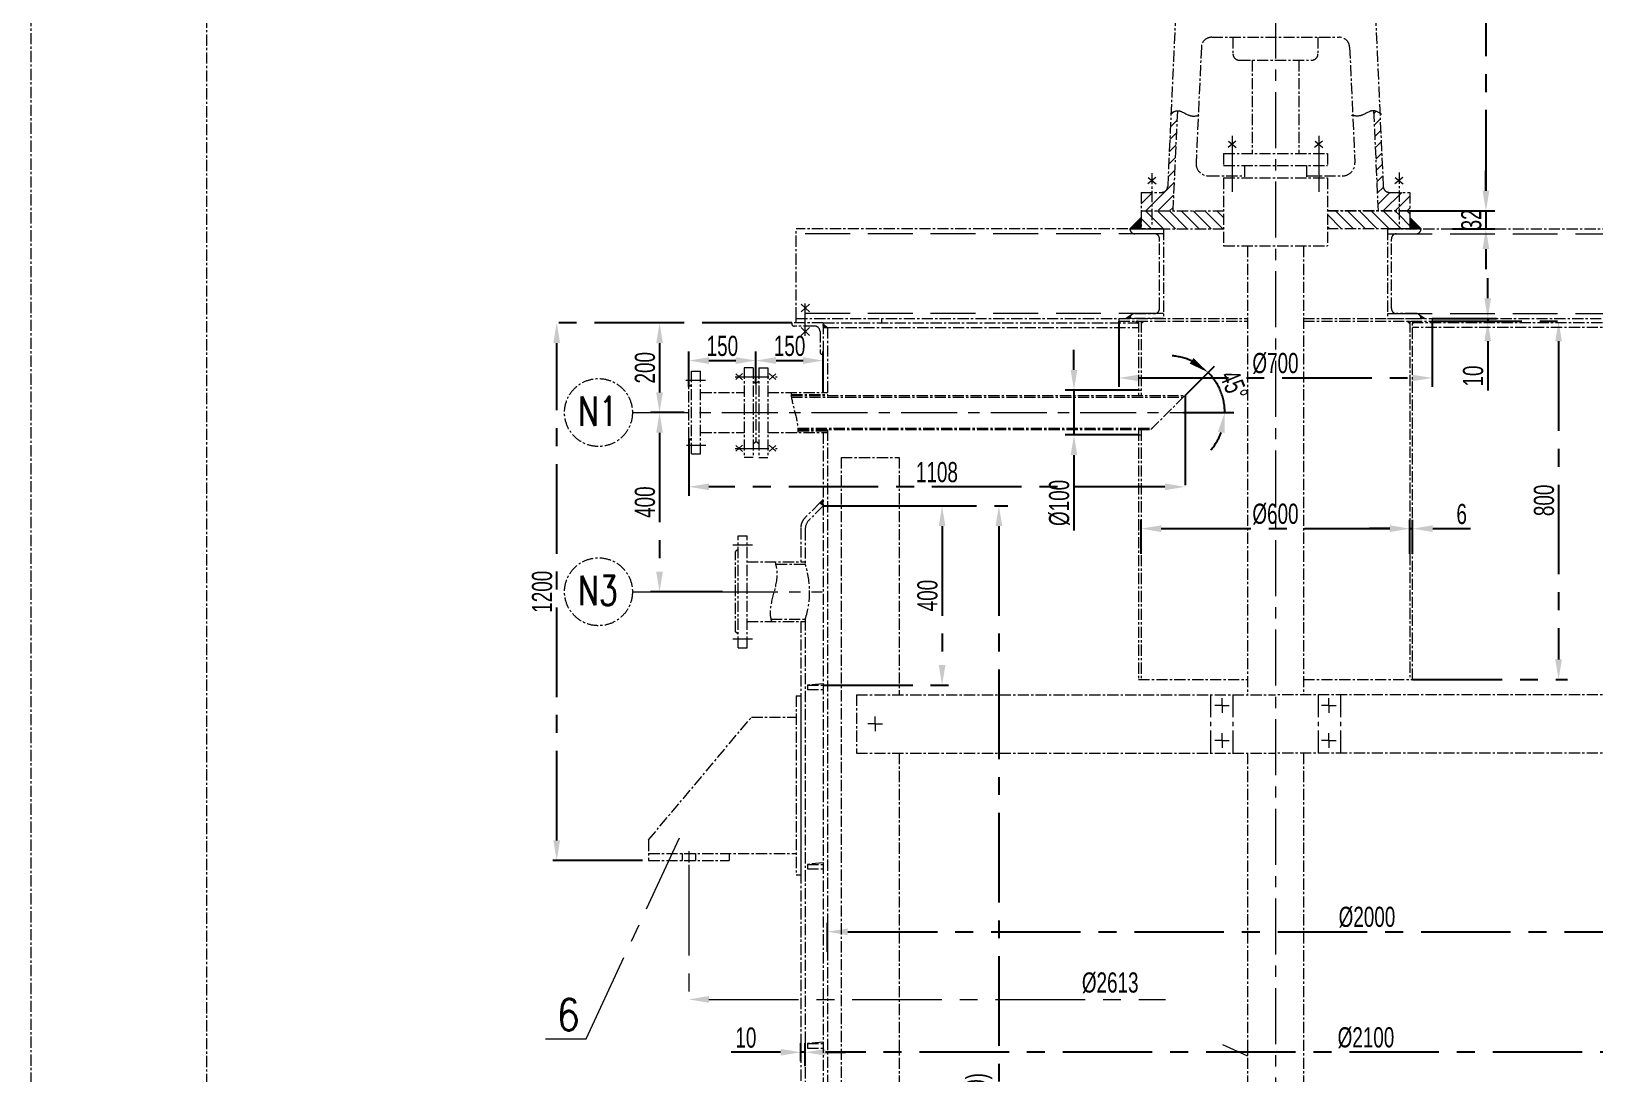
# Model space of a CAD drawing. Extents: x 73314 to 129931, y 5448 to 87872.
# Drawn here: x 93549 to 97040, y 14190 to 16517 of the extents above; entities that cross this region are included whole.
import ezdxf

# ---------------------------------------------------------------- set-up
doc = ezdxf.new("R2010")
doc.units = 0
doc.header["$LTSCALE"] = 20
doc.header["$MEASUREMENT"] = 0
doc.linetypes.add('CENTER', pattern=[2, 1.25, -0.25, 0.25, -0.25])
doc.linetypes.add('HIDDEN-M', pattern=[7, 5, -2])
doc.layers.get('DEFPOINTS').update_dxf_attribs({"linetype": 'CONTINUOUS', "lineweight": 15})
doc.layers.add('EbLayer2', color=7, linetype='CENTER', lineweight=15)
doc.styles.add('HZ', font='TXT', dxfattribs={"width": 0.7, "bigfont": 'HZTXT'})
doc.styles.add('SBHZ', font='txt', dxfattribs={"width": 0.85, "bigfont": 'sbtxt'})
doc.styles.get("Standard").update_dxf_attribs({"font": '@aabig-z.shx', "width": 0.7, "bigfont": '@aashx-z.shx'})
doc.dimstyles.get("Standard").update_dxf_attribs({"dimscale": 0, "dimtxt": 45, "dimasz": 45, "dimexe": 20, "dimexo": 0, "dimgap": 10, "dimtad": 1, "dimzin": 0, "dimdsep": 46, "dimtxsty": 'Standard', "dimcen": 0.09, "dimclrt": 256, "dimazin": 0, "dimtfac": 1, "dimtmove": 0, "dimatfit": 1, "dimfxl": 0, "dimtolj": 1, "dimtzin": 0, "dimarcsym": 0})
pattern_1 = [(45, (-27555.854, -553.143), (-0.08838834765, 0.08838834765), [])]
pattern_2 = [(45, (-27555.854, -563.143), (-13.2582521, 13.2582521), [])]
pattern_3 = [(135, (-27555.854, -563.143), (-13.2582521, -13.2582521), [])]

# ---------------------------------------------------------------- blocks, each defined once
blk = doc.blocks.new('*D32')
at = {"layer": 'DEFPOINTS', "color": 0, "ltscale": 8}
for p in [(95247.364, 15865.985), (94952.069, 15665.985), (95007.302, 15665.985)]:
    blk.add_point(p, dxfattribs=at)
at = {"layer": 'EbLayer2', "color": 0, "lineweight": -2, "ltscale": 8}
for p, q in [((95247.364, 15865.985), (94932.069, 15865.985)), ((94952.069, 15820.985), (94952.069, 15710.985)), ((95007.302, 15665.985), (94932.069, 15665.985))]:
    blk.add_line(p, q, dxfattribs=at)
at = {"layer": 'EbLayer2', "color": 0, "ltscale": 8}
for points in [[(94944.569, 15820.985), (94959.569, 15820.985), (94952.069, 15865.985)], [(94944.569, 15710.985), (94959.569, 15710.985), (94952.069, 15665.985)]]:
    blk.add_solid(points, dxfattribs=at)
at = {"layer": 'EbLayer2', "ltscale": 8, "insert": (94919.569, 15765.985), "char_height": 45, "attachment_point": 5, "rotation": 90}
blk.add_mtext('\\A1;200', dxfattribs=at)
blk = doc.blocks.new('*D33')
at = {"layer": 'DEFPOINTS', "color": 0, "ltscale": 8}
for p in [(95007.3, 15666), (94952.1, 15266), (95092.7, 15266)]:
    blk.add_point(p, dxfattribs=at)
at = {"layer": 'EbLayer2', "color": 0, "lineweight": -2, "ltscale": 8}
for p, q in [((95007.3, 15666), (94932.1, 15666)), ((94952.1, 15621), (94952.1, 15311)), ((95092.7, 15266), (94932.1, 15266))]:
    blk.add_line(p, q, dxfattribs=at)
at = {"layer": 'EbLayer2', "color": 0, "ltscale": 8}
for points in [[(94944.6, 15621), (94959.6, 15621), (94952.1, 15666)], [(94944.6, 15311), (94959.6, 15311), (94952.1, 15266)]]:
    blk.add_solid(points, dxfattribs=at)
at = {"layer": 'EbLayer2', "ltscale": 8, "insert": (94919.6, 15466), "char_height": 45, "attachment_point": 5, "rotation": 90}
blk.add_mtext('\\A1;400', dxfattribs=at)
blk = doc.blocks.new('*D34')
at = {"layer": 'DEFPOINTS', "color": 0, "ltscale": 8}
for p in [(94722.402, 15865.985), (95006.946, 15865.985), (94914.078, 14665.985)]:
    blk.add_point(p, dxfattribs=at)
at = {"layer": 'EbLayer2', "color": 0, "lineweight": -2, "ltscale": 8}
for p, q in [((95006.946, 15865.985), (94702.402, 15865.985)), ((94722.402, 14710.985), (94722.402, 15820.985)), ((94914.078, 14665.985), (94702.402, 14665.985))]:
    blk.add_line(p, q, dxfattribs=at)
at = {"layer": 'EbLayer2', "color": 0, "ltscale": 8}
for points in [[(94714.902, 15820.985), (94729.902, 15820.985), (94722.402, 15865.985)], [(94714.902, 14710.985), (94729.902, 14710.985), (94722.402, 14665.985)]]:
    blk.add_solid(points, dxfattribs=at)
at = {"layer": 'EbLayer2', "ltscale": 8, "insert": (94689.902, 15265.985), "char_height": 45, "attachment_point": 5, "rotation": 90}
blk.add_mtext('\\A1;1200', dxfattribs=at)
blk = doc.blocks.new('*D35')
at = {"layer": 'DEFPOINTS', "color": 0, "ltscale": 8}
for p in [(97327.364, 14507.105), (95327.364, 14462.105), (97327.364, 14462.105)]:
    blk.add_point(p, dxfattribs=at)
at = {"layer": 'EbLayer2', "color": 0, "lineweight": -2, "ltscale": 8}
for p, q in [((95327.364, 14462.105), (95327.364, 14527.105)), ((97327.364, 14462.105), (97327.364, 14527.105)), ((95372.364, 14507.105), (97282.364, 14507.105))]:
    blk.add_line(p, q, dxfattribs=at)
at = {"layer": 'EbLayer2', "color": 0, "ltscale": 8}
for points in [[(95372.364, 14514.605), (95372.364, 14499.605), (95327.364, 14507.105)], [(97282.364, 14514.605), (97282.364, 14499.605), (97327.364, 14507.105)]]:
    blk.add_solid(points, dxfattribs=at)
at = {"layer": 'EbLayer2', "ltscale": 8, "insert": (96531.623, 14539.605), "char_height": 45, "attachment_point": 5}
blk.add_mtext('\\A1;%%c2000', dxfattribs=at)
blk = doc.blocks.new('*D37')
at = {"layer": 'DEFPOINTS', "color": 0, "ltscale": 8}
for p in [(95277.364, 14238.083), (95277.364, 14207.031), (97377.364, 14207.031)]:
    blk.add_point(p, dxfattribs=at)
at = {"layer": 'EbLayer2', "color": 0, "lineweight": -2, "ltscale": 8}
for p, q in [((95277.364, 14207.031), (95277.364, 14258.083)), ((97377.364, 14207.031), (97377.364, 14258.083)), ((97332.364, 14238.083), (95322.364, 14238.083))]:
    blk.add_line(p, q, dxfattribs=at)
at = {"layer": 'EbLayer2', "color": 0, "ltscale": 8}
for points in [[(95322.364, 14245.583), (95322.364, 14230.583), (95277.364, 14238.083)], [(97332.364, 14245.583), (97332.364, 14230.583), (97377.364, 14238.083)]]:
    blk.add_solid(points, dxfattribs=at)
at = {"layer": 'EbLayer2', "ltscale": 8, "insert": (96529.377, 14270.583), "char_height": 45, "attachment_point": 5}
blk.add_mtext('\\A1;%%c2100', dxfattribs=at)
blk = doc.blocks.new('*D38')
at = {"layer": 'DEFPOINTS', "color": 0, "ltscale": 8}
for p in [(95267.364, 14238.083), (95267.364, 14218.083), (95277.364, 14218.083)]:
    blk.add_point(p, dxfattribs=at)
at = {"layer": 'EbLayer2', "color": 0, "lineweight": -2, "ltscale": 8}
for p, q in [((95267.364, 14218.083), (95267.364, 14258.083)), ((95277.364, 14218.083), (95277.364, 14258.083)), ((95222.364, 14238.083), (95112.364, 14238.083)), ((95277.364, 14238.083), (95267.364, 14238.083)), ((95322.364, 14238.083), (95367.364, 14238.083))]:
    blk.add_line(p, q, dxfattribs=at)
at = {"layer": 'EbLayer2', "color": 0, "ltscale": 8}
for points in [[(95222.364, 14245.583), (95222.364, 14230.583), (95267.364, 14238.083)], [(95322.364, 14245.583), (95322.364, 14230.583), (95277.364, 14238.083)]]:
    blk.add_solid(points, dxfattribs=at)
at = {"layer": 'EbLayer2', "ltscale": 8, "insert": (95144.864, 14270.583), "char_height": 45, "attachment_point": 5}
blk.add_mtext('\\A1;10', dxfattribs=at)
blk = doc.blocks.new('*D39')
at = {"layer": 'DEFPOINTS', "color": 0, "ltscale": 8}
for p in [(96627.364, 15406.796), (96027.364, 15350.735), (96627.364, 15350.735)]:
    blk.add_point(p, dxfattribs=at)
at = {"layer": 'EbLayer2', "color": 0, "lineweight": -2, "ltscale": 8}
for p, q in [((96027.364, 15350.735), (96027.364, 15426.796)), ((96072.364, 15406.796), (96582.364, 15406.796)), ((96627.364, 15350.735), (96627.364, 15426.796))]:
    blk.add_line(p, q, dxfattribs=at)
at = {"layer": 'EbLayer2', "color": 0, "ltscale": 8}
for points in [[(96072.364, 15414.296), (96072.364, 15399.296), (96027.364, 15406.796)], [(96582.364, 15414.296), (96582.364, 15399.296), (96627.364, 15406.796)]]:
    blk.add_solid(points, dxfattribs=at)
at = {"layer": 'EbLayer2', "ltscale": 8, "insert": (96327.364, 15439.296), "char_height": 45, "attachment_point": 5}
blk.add_mtext('\\A1;%%c600', dxfattribs=at)
blk = doc.blocks.new('*D40')
at = {"layer": 'DEFPOINTS', "color": 0, "ltscale": 8}
for p in [(96633.364, 15406.796), (96627.364, 15350.735), (96633.364, 15350.735)]:
    blk.add_point(p, dxfattribs=at)
at = {"layer": 'EbLayer2', "color": 0, "lineweight": -2, "ltscale": 8}
for p, q in [((96582.364, 15406.796), (96537.364, 15406.796)), ((96627.364, 15350.735), (96627.364, 15426.796)), ((96627.364, 15406.796), (96633.364, 15406.796)), ((96633.364, 15350.735), (96633.364, 15426.796)), ((96678.364, 15406.796), (96762.864, 15406.796))]:
    blk.add_line(p, q, dxfattribs=at)
at = {"layer": 'EbLayer2', "color": 0, "ltscale": 8}
for points in [[(96582.364, 15414.296), (96582.364, 15399.296), (96627.364, 15406.796)], [(96678.364, 15414.296), (96678.364, 15399.296), (96633.364, 15406.796)]]:
    blk.add_solid(points, dxfattribs=at)
at = {"layer": 'EbLayer2', "ltscale": 8, "insert": (96743.114, 15439.296), "char_height": 45, "attachment_point": 5}
blk.add_mtext('\\A1;6', dxfattribs=at)
blk = doc.blocks.new('*D41')
at = {"layer": 'DEFPOINTS', "color": 0, "ltscale": 8}
for p in [(96677.364, 15869.985), (96633.364, 15069.985), (96959.533, 15069.985)]:
    blk.add_point(p, dxfattribs=at)
at = {"layer": 'EbLayer2', "color": 0, "lineweight": -2, "ltscale": 8}
for p, q in [((96677.364, 15869.985), (96979.533, 15869.985)), ((96959.533, 15824.985), (96959.533, 15114.985)), ((96633.364, 15069.985), (96979.533, 15069.985))]:
    blk.add_line(p, q, dxfattribs=at)
at = {"layer": 'EbLayer2', "color": 0, "ltscale": 8}
for points in [[(96952.033, 15824.985), (96967.033, 15824.985), (96959.533, 15869.985)], [(96952.033, 15114.985), (96967.033, 15114.985), (96959.533, 15069.985)]]:
    blk.add_solid(points, dxfattribs=at)
at = {"layer": 'EbLayer2', "ltscale": 8, "insert": (96927.033, 15469.985), "char_height": 45, "attachment_point": 5, "rotation": 90}
blk.add_mtext('\\A1;800', dxfattribs=at)
blk = doc.blocks.new('*D42')
at = {"layer": 'DEFPOINTS', "color": 0, "ltscale": 8}
for p in [(95977.364, 15869.985), (96677.364, 15869.985), (96677.364, 15743.135)]:
    blk.add_point(p, dxfattribs=at)
at = {"layer": 'EbLayer2', "color": 0, "lineweight": -2, "ltscale": 8}
for p, q in [((95977.364, 15869.985), (95977.364, 15723.135)), ((96677.364, 15869.985), (96677.364, 15723.135)), ((96022.364, 15743.135), (96632.364, 15743.135))]:
    blk.add_line(p, q, dxfattribs=at)
at = {"layer": 'EbLayer2', "color": 0, "ltscale": 8}
for points in [[(96022.364, 15750.635), (96022.364, 15735.635), (95977.364, 15743.135)], [(96632.364, 15750.635), (96632.364, 15735.635), (96677.364, 15743.135)]]:
    blk.add_solid(points, dxfattribs=at)
at = {"layer": 'EbLayer2', "ltscale": 8, "insert": (96327.364, 15775.635), "char_height": 45, "attachment_point": 5}
blk.add_mtext('\\A1;%%C700', dxfattribs=at)
blk = doc.blocks.new('*D43')
at = {"layer": 'DEFPOINTS', "color": 0, "ltscale": 8}
for p in [(96677.364, 15875.985), (96677.364, 15869.985), (96801.2, 15869.985)]:
    blk.add_point(p, dxfattribs=at)
at = {"layer": 'EbLayer2', "color": 0, "lineweight": -2, "ltscale": 8}
for p, q in [((96801.2, 15920.985), (96801.2, 15965.985)), ((96677.364, 15875.985), (96821.2, 15875.985)), ((96677.364, 15869.985), (96821.2, 15869.985)), ((96801.2, 15875.985), (96801.2, 15869.985)), ((96801.2, 15824.985), (96801.2, 15714.985))]:
    blk.add_line(p, q, dxfattribs=at)
at = {"layer": 'EbLayer2', "color": 0, "ltscale": 8}
for points in [[(96793.7, 15920.985), (96808.7, 15920.985), (96801.2, 15875.985)], [(96793.7, 15824.985), (96808.7, 15824.985), (96801.2, 15869.985)]]:
    blk.add_solid(points, dxfattribs=at)
at = {"layer": 'EbLayer2', "ltscale": 8, "insert": (96768.7, 15747.485), "char_height": 45, "attachment_point": 5, "rotation": 90}
blk.add_mtext('\\A1;10', dxfattribs=at)
blk = doc.blocks.new('*D44')
at = {"layer": 'DEFPOINTS', "color": 0, "ltscale": 8}
for p in [(95317.4, 15457.5), (95317.4, 15057.5), (95582.9, 15057.5)]:
    blk.add_point(p, dxfattribs=at)
at = {"layer": 'EbLayer2', "color": 0, "lineweight": -2, "ltscale": 8}
for p, q in [((95317.4, 15457.5), (95602.9, 15457.5)), ((95582.9, 15412.5), (95582.9, 15102.5)), ((95317.4, 15057.5), (95602.9, 15057.5))]:
    blk.add_line(p, q, dxfattribs=at)
at = {"layer": 'EbLayer2', "color": 0, "ltscale": 8}
for points in [[(95575.4, 15412.5), (95590.4, 15412.5), (95582.9, 15457.5)], [(95575.4, 15102.5), (95590.4, 15102.5), (95582.9, 15057.5)]]:
    blk.add_solid(points, dxfattribs=at)
at = {"layer": 'EbLayer2', "ltscale": 8, "insert": (95550.4, 15257.5), "char_height": 45, "attachment_point": 5, "rotation": 90}
blk.add_mtext('\\A1;400', dxfattribs=at)
blk = doc.blocks.new('*D45')
at = {"layer": 'DEFPOINTS', "color": 0, "ltscale": 8}
for p in [(95460.1, 15457.5), (95317.4, 12657.5), (95709.8, 12657.5)]:
    blk.add_point(p, dxfattribs=at)
at = {"layer": 'EbLayer2', "color": 0, "lineweight": -2, "ltscale": 8}
for p, q in [((95460.1, 15457.5), (95729.8, 15457.5)), ((95709.8, 15412.5), (95709.8, 12702.5)), ((95317.4, 12657.5), (95729.8, 12657.5))]:
    blk.add_line(p, q, dxfattribs=at)
at = {"layer": 'EbLayer2', "color": 0, "ltscale": 8}
for points in [[(95702.3, 15412.5), (95717.3, 15412.5), (95709.8, 15457.5)], [(95702.3, 12702.5), (95717.3, 12702.5), (95709.8, 12657.5)]]:
    blk.add_solid(points, dxfattribs=at)
at = {"layer": 'EbLayer2', "ltscale": 8, "insert": (95665.5, 14057.5), "char_height": 45, "attachment_point": 5, "rotation": 90}
blk.add_mtext('\\A1;5X400(=2000)', dxfattribs=at)
blk = doc.blocks.new('*D56')
at = {"layer": 'DEFPOINTS', "color": 0, "ltscale": 8}
for p in [(96125.4, 15704), (95017.4, 15608.4), (95017.4, 15500.2)]:
    blk.add_point(p, dxfattribs=at)
at = {"layer": 'EbLayer2', "color": 0, "lineweight": -2, "ltscale": 8}
for p, q in [((96125.4, 15704), (96125.4, 15480.2)), ((95017.4, 15608.4), (95017.4, 15480.2)), ((96080.4, 15500.2), (95062.4, 15500.2))]:
    blk.add_line(p, q, dxfattribs=at)
at = {"layer": 'EbLayer2', "color": 0, "ltscale": 8}
for points in [[(95062.4, 15507.7), (95062.4, 15492.7), (95017.4, 15500.2)], [(96080.4, 15507.7), (96080.4, 15492.7), (96125.4, 15500.2)]]:
    blk.add_solid(points, dxfattribs=at)
at = {"layer": 'EbLayer2', "ltscale": 8, "insert": (95571.4, 15532.7), "char_height": 45, "attachment_point": 5}
blk.add_mtext('\\A1;1108', dxfattribs=at)
blk = doc.blocks.new('*D57')
at = {"layer": 'DEFPOINTS', "color": 0, "ltscale": 8}
for p in [(95167.4, 15782), (95017.4, 15723.6), (95167.4, 15730.9)]:
    blk.add_point(p, dxfattribs=at)
at = {"layer": 'EbLayer2', "color": 0, "lineweight": -2, "ltscale": 8}
for p, q in [((95017.4, 15723.6), (95017.4, 15802)), ((95062.4, 15782), (95122.4, 15782)), ((95167.4, 15730.9), (95167.4, 15802))]:
    blk.add_line(p, q, dxfattribs=at)
at = {"layer": 'EbLayer2', "color": 0, "ltscale": 8}
for points in [[(95062.4, 15789.5), (95062.4, 15774.5), (95017.4, 15782)], [(95122.4, 15789.5), (95122.4, 15774.5), (95167.4, 15782)]]:
    blk.add_solid(points, dxfattribs=at)
at = {"layer": 'EbLayer2', "ltscale": 8, "insert": (95092.4, 15814.5), "char_height": 45, "attachment_point": 5}
blk.add_mtext('\\A1;150', dxfattribs=at)
blk = doc.blocks.new('*D60')
at = {"layer": 'DEFPOINTS', "color": 0, "ltscale": 8}
for p in [(95317.4, 15782), (95167.4, 15730.9), (95317.4, 15710.5)]:
    blk.add_point(p, dxfattribs=at)
at = {"layer": 'EbLayer2', "color": 0, "lineweight": -2, "ltscale": 8}
for p, q in [((95167.4, 15730.9), (95167.4, 15802)), ((95212.4, 15782), (95272.4, 15782)), ((95317.4, 15710.5), (95317.4, 15802))]:
    blk.add_line(p, q, dxfattribs=at)
at = {"layer": 'EbLayer2', "color": 0, "ltscale": 8}
for points in [[(95212.4, 15789.5), (95212.4, 15774.5), (95167.4, 15782)], [(95272.4, 15789.5), (95272.4, 15774.5), (95317.4, 15782)]]:
    blk.add_solid(points, dxfattribs=at)
at = {"layer": 'EbLayer2', "ltscale": 8, "insert": (95242.4, 15814.5), "char_height": 45, "attachment_point": 5}
blk.add_mtext('\\A1;150', dxfattribs=at)
blk = doc.blocks.new('*D67')
at = {"layer": 'DEFPOINTS', "color": 0, "ltscale": 8}
for p in [(96591.1, 17026.3), (96627.4, 16116), (96797.3, 16116)]:
    blk.add_point(p, dxfattribs=at)
at = {"layer": 'EbLayer2', "color": 0, "lineweight": -2, "ltscale": 8}
for p, q in [((96591.1, 17026.3), (96817.3, 17026.3)), ((96797.3, 16981.3), (96797.3, 16161)), ((96627.4, 16116), (96817.3, 16116))]:
    blk.add_line(p, q, dxfattribs=at)
at = {"layer": 'EbLayer2', "color": 0, "ltscale": 8}
for points in [[(96789.8, 16981.3), (96804.8, 16981.3), (96797.3, 17026.3)], [(96789.8, 16161), (96804.8, 16161), (96797.3, 16116)]]:
    blk.add_solid(points, dxfattribs=at)
at = {"layer": 'EbLayer2', "ltscale": 8, "insert": (96764.8, 16571.2), "char_height": 45, "attachment_point": 5, "rotation": 90}
blk.add_mtext('\\A1;820', dxfattribs=at)
blk = doc.blocks.new('*D69')
at = {"layer": 'DEFPOINTS', "color": 0, "ltscale": 8}
for p in [(96722.3145, 16115.985), (96722.3145, 16075.985), (96797.265, 16075.985)]:
    blk.add_point(p, dxfattribs=at)
at = {"layer": 'EbLayer2', "color": 0, "lineweight": -2, "ltscale": 8}
for p, q in [((96797.265, 16160.985), (96797.265, 16205.985)), ((96722.3145, 16115.985), (96817.265, 16115.985)), ((96797.265, 16115.985), (96797.265, 16075.985)), ((96722.3145, 16075.985), (96817.265, 16075.985)), ((96797.265, 16030.985), (96797.265, 15985.985))]:
    blk.add_line(p, q, dxfattribs=at)
at = {"layer": 'EbLayer2', "color": 0, "ltscale": 8}
for points in [[(96789.765, 16160.985), (96804.765, 16160.985), (96797.265, 16115.985)], [(96789.765, 16030.985), (96804.765, 16030.985), (96797.265, 16075.985)]]:
    blk.add_solid(points, dxfattribs=at)
at = {"layer": 'EbLayer2', "ltscale": 8, "insert": (96764.765, 16095.985), "char_height": 45, "attachment_point": 5, "rotation": 90}
blk.add_mtext('\\A1;32', dxfattribs=at)
blk = doc.blocks.new('*D70')
at = {"layer": 'DEFPOINTS', "color": 0, "ltscale": 8}
for p in [(96125.4, 15704), (96209.9, 15698.8), (94891.5, 15666), (96122.3, 15666), (96049.4, 15628)]:
    blk.add_point(p, dxfattribs=at)
at = {"layer": 'EbLayer2', "color": 0, "lineweight": -2, "ltscale": 8}
for p, q in [((96125.4, 15704), (96191.2, 15769.8)), ((96122.3, 15666), (96234.2, 15666))]:
    blk.add_line(p, q, dxfattribs=at)
for start, end in [(65.4384, 85.8768), (360, 45), (319.1232, 339.5616)]:
    blk.add_arc((96087.4, 15666), 126.8, start, end, dxfattribs=at)
at = {"layer": 'EbLayer2', "color": 0, "ltscale": 8}
for points in [[(96144.4, 15787.5), (96135.8, 15775.2), (96177, 15755.7)], [(96198.8, 15623), (96213.6, 15620.4), (96214.2, 15666)]]:
    blk.add_solid(points, dxfattribs=at)
at = {"layer": 'EbLayer2', "ltscale": 8, "insert": (96234.6, 15727), "char_height": 45, "attachment_point": 5, "rotation": 292.5}
blk.add_mtext('\\A1;45°', dxfattribs=at)
blk = doc.blocks.new('*D71')
at = {"layer": 'DEFPOINTS', "color": 0, "ltscale": 8}
for p in [(96021.364, 15715.985), (95877.458, 15615.985), (96021.364, 15615.985)]:
    blk.add_point(p, dxfattribs=at)
at = {"layer": 'EbLayer2', "color": 0, "lineweight": -2, "ltscale": 8}
for p, q in [((95877.458, 15760.985), (95877.458, 15805.985)), ((96021.364, 15715.985), (95857.458, 15715.985)), ((95877.458, 15715.985), (95877.458, 15615.985)), ((96021.364, 15615.985), (95857.458, 15615.985)), ((95877.458, 15570.985), (95877.458, 15402.485))]:
    blk.add_line(p, q, dxfattribs=at)
at = {"layer": 'EbLayer2', "color": 0, "ltscale": 8}
for points in [[(95869.958, 15760.985), (95884.958, 15760.985), (95877.458, 15715.985)], [(95869.958, 15570.985), (95884.958, 15570.985), (95877.458, 15615.985)]]:
    blk.add_solid(points, dxfattribs=at)
at = {"layer": 'EbLayer2', "ltscale": 8, "insert": (95844.958, 15464.235), "char_height": 45, "attachment_point": 5, "rotation": 90}
blk.add_mtext('\\A1;%%C100', dxfattribs=at)
blk = doc.blocks.new('*D79')
at = {"layer": 'DEFPOINTS', "color": 0, "ltscale": 8}
for p in [(96618.1, 18071.7), (96392.3, 11104.1), (98225.3, 11104.1)]:
    blk.add_point(p, dxfattribs=at)
at = {"layer": 'EbLayer2', "color": 0, "lineweight": -2, "ltscale": 8}
for p, q in [((96618.1, 18071.7), (98245.3, 18071.7)), ((98225.3, 18026.7), (98225.3, 11149.1)), ((96392.3, 11104.1), (98245.3, 11104.1))]:
    blk.add_line(p, q, dxfattribs=at)
at = {"layer": 'EbLayer2', "color": 0, "ltscale": 8}
for points in [[(98217.8, 18026.7), (98232.8, 18026.7), (98225.3, 18071.7)], [(98217.8, 11149.1), (98232.8, 11149.1), (98225.3, 11104.1)]]:
    blk.add_solid(points, dxfattribs=at)
at = {"layer": 'EbLayer2', "ltscale": 8, "insert": (98192.8, 14587.9), "char_height": 45, "attachment_point": 5, "rotation": 90}
blk.add_mtext('\\A1;~6900', dxfattribs=at)

msp = doc.modelspace()

# ---------------------------------------------------------------- hatches: boundary and pattern name
at = {"layer": 'EbLayer2', "ltscale": 8}
h = msp.add_hatch(dxfattribs=at)
h.set_pattern_fill('ANSI31', color=256, scale=150, style=0)
h.set_pattern_definition(pattern_2)
edge = h.paths.add_edge_path()
edge.add_spline(control_points=[(96108.423, 16339.531), (96103.673, 16339.291), (96098.919, 16337.021), (96094.164, 16334.147)], knot_values=[6.57533299, 6.57533299, 6.57533299, 6.57533299, 22.10862052, 22.10862052, 22.10862052, 22.10862052], degree=3, periodic=0)
edge.add_line((96094.164, 16334.147), (96086.682, 16170.527))
edge.add_arc((96072.904, 16171.157), 13.793, 270, 357.381947, ccw=False)
edge.add_line((96072.904, 16157.364), (96051.502, 16157.364))
edge.add_line((96051.502, 16157.364), (96051.502, 16115.985))
edge.add_line((96051.502, 16115.985), (96098.201, 16115.985))
edge.add_line((96098.201, 16115.985), (96108.423, 16339.531))
h.paths.add_polyline_path([(96051.502, 16157.364), (96027.364, 16157.364), (96027.364, 16115.985), (96051.502, 16115.985)])
h = msp.add_hatch(dxfattribs=at)
h.set_pattern_fill('ANSI31', color=256, scale=150, style=0)
h.set_pattern_definition(pattern_2)
edge = h.paths.add_edge_path()
edge.add_line((96603.226, 16157.364), (96581.824, 16157.364))
edge.add_arc((96581.824, 16171.157), 13.793, 182.618053, 270, ccw=False)
edge.add_line((96568.046, 16170.527), (96560.564, 16334.147))
edge.add_spline(control_points=[(96560.564, 16334.147), (96555.809, 16337.021), (96551.055, 16339.291), (96546.305, 16339.531)], knot_values=[6.57533299, 6.57533299, 6.57533299, 6.57533299, 22.10862052, 22.10862052, 22.10862052, 22.10862052], degree=3, periodic=0)
edge.add_line((96546.305, 16339.531), (96556.527, 16115.985))
edge.add_line((96556.527, 16115.985), (96603.226, 16115.985))
edge.add_line((96603.226, 16115.985), (96603.226, 16157.364))
h.paths.add_polyline_path([(96627.364, 16157.364), (96603.226, 16157.364), (96603.226, 16115.985), (96627.364, 16115.985), (96627.364, 16115.985)])
h = msp.add_hatch(dxfattribs=at)
h.set_pattern_fill('ANSI31', color=256, style=0)
h.set_pattern_definition(pattern_1)
h.paths.add_polyline_path([(96027.364, 16100.985), (96002.364, 16075.985), (96027.364, 16075.985)])
h = msp.add_hatch(dxfattribs=at)
h.set_pattern_fill('ANSI31', color=256, scale=150, angle=90, style=0)
h.set_pattern_definition(pattern_3)
h.paths.add_polyline_path([(96211.456, 16115.985), (96027.364, 16115.985), (96027.364, 16075.985), (96077.364, 16075.985), (96211.456, 16075.985)])
h.paths.add_polyline_path([(96603.226, 16115.985), (96443.272, 16115.985), (96443.272, 16075.985), (96603.226, 16075.985)])
h = msp.add_hatch(dxfattribs=at)
h.set_pattern_fill('ANSI31', color=256, scale=150, angle=90, style=0)
h.set_pattern_definition(pattern_3)
h.paths.add_polyline_path([(96627.364, 16115.985), (96603.226, 16115.985), (96603.226, 16075.985), (96627.364, 16075.985)])
h = msp.add_hatch(dxfattribs=at)
h.set_pattern_fill('ANSI31', color=256, style=0)
h.set_pattern_definition(pattern_1)
h.paths.add_polyline_path([(96627.364, 16100.985), (96627.364, 16075.985), (96652.364, 16075.985)])
h = msp.add_hatch(dxfattribs=at)
h.set_pattern_fill('ANSI31', color=256, style=0)
h.set_pattern_definition([(45, (-27555.854, -563.143), (-0.08838834765, 0.08838834765), [])])
h.paths.add_polyline_path([(95317.364, 15862.985), (95317.364, 15855.985), (95327.364, 15855.985)])
h = msp.add_hatch(dxfattribs=at)
h.set_pattern_fill('ANSI31', color=256, style=0)
h.set_pattern_definition([(135, (220210.582, -553.143), (0.08838834765, 0.08838834765), [])])
h.paths.add_polyline_path([(96005.586, 15883.763, 0.19891237), (96002.364, 15875.985), (95993.945, 15875.985)])
h = msp.add_hatch(dxfattribs=at)
h.set_pattern_fill('ANSI31', color=256, style=0)
h.set_pattern_definition([(135, (220210.582, -553.143), (0.08838834765, 0.08838834765), [])])
h.paths.add_polyline_path([(96027.364, 15869.985), (96033.364, 15869.985), (96027.364, 15863.985)])
h.paths.add_polyline_path([(96015.364, 15869.985), (96021.364, 15869.985), (96021.364, 15863.985)])
h = msp.add_hatch(dxfattribs=at)
h.set_pattern_fill('ANSI31', color=256, style=0)
h.set_pattern_definition(pattern_1)
h.paths.add_polyline_path([(96627.364, 15869.985), (96621.364, 15869.985), (96627.364, 15863.985)])
h.paths.add_polyline_path([(96639.364, 15869.985), (96633.364, 15869.985), (96633.364, 15863.985)])
h = msp.add_hatch(dxfattribs=at)
h.set_pattern_fill('ANSI31', color=256, style=0)
h.set_pattern_definition(pattern_1)
h.paths.add_polyline_path([(96649.142, 15883.763, -0.19891237), (96652.364, 15875.985), (96660.783, 15875.985)])
h = msp.add_hatch(dxfattribs=at)
h.set_pattern_fill('ANSI31', color=256, style=0)
h.set_pattern_definition([(45, (333.161, -563.143), (-0.08838834765, 0.08838834765), [])])
h.paths.add_polyline_path([(95317.364, 15471.642), (95310.293, 15464.571), (95317.364, 15457.5)])

# ---------------------------------------------------------------- linework, layer by layer
at = {"layer": 'EbLayer2'}
for p, q in [((93549.219, 5448.056), (93549.219, 18630.07)), ((93941.075, 5604.798), (93941.075, 18473.328)), ((96122.483, 16953.481), (96086.682, 16170.527)), ((96532.245, 16953.481), (96568.046, 16170.527)), ((96161.812, 16481.5), (96150.003, 16223.231)), ((96184.97, 16503.623), (96469.758, 16503.623)), ((96232.481, 16503.623), (96232.481, 16466.376)), ((96422.247, 16503.623), (96422.247, 16466.376)), ((96492.916, 16481.5), (96504.725, 16223.231)), ((96246.275, 16452.583), (96408.453, 16452.583)), ((96275.205, 16452.583), (96275.205, 16244.454)), ((96379.523, 16452.583), (96379.523, 16244.454)), ((96108.423, 16339.531), (96098.201, 16115.985)), ((96546.305, 16339.531), (96556.527, 16115.985)), ((96239.099, 16271.577), (96221.43, 16257.6)), ((96222.22, 16271.577), (96239.888, 16257.6)), ((96432.508, 16271.577), (96414.84, 16257.6)), ((96415.629, 16271.577), (96433.298, 16257.6)), ((96211.456, 16244.454), (96443.272, 16244.454)), ((96211.456, 16244.454), (96211.456, 16217.414)), ((96443.272, 16244.454), (96443.272, 16217.414)), ((96211.456, 16217.414), (96443.272, 16217.414)), ((96258.16, 16217.414), (96258.16, 16189.609)), ((96396.568, 16217.414), (96396.568, 16189.609)), ((96059.941, 16190.776), (96042.273, 16176.798)), ((96043.062, 16190.776), (96060.731, 16176.798)), ((96177.56, 16194.385), (96258.16, 16194.385)), ((96211.456, 16189.609), (96443.272, 16189.609)), ((96211.456, 16189.609), (96211.456, 16037.919)), ((96396.568, 16194.385), (96477.168, 16194.385)), ((96443.272, 16189.609), (96443.272, 16037.919)), ((96611.666, 16190.776), (96593.997, 16176.798)), ((96594.787, 16190.776), (96612.455, 16176.798)), ((96027.364, 16157.364), (96027.364, 16115.985)), ((96027.364, 16157.364), (96072.904, 16157.364)), ((96581.824, 16157.364), (96627.364, 16157.364)), ((96627.364, 16157.364), (96627.364, 16115.985)), ((96027.364, 16115.985), (96027.364, 16075.985)), ((96027.364, 16115.985), (96211.456, 16115.985)), ((96027.364, 16115.985), (96211.456, 16115.985)), ((96027.364, 16115.985), (96211.456, 16115.985)), ((96627.364, 16115.985), (96443.272, 16115.985)), ((96443.272, 16115.985), (96627.364, 16115.985)), ((96443.272, 16115.985), (96627.364, 16115.985)), ((96627.364, 16115.985), (96627.364, 16075.985)), ((96077.364, 16075.985), (95257.364, 16075.985)), ((95257.364, 15875.985), (95257.364, 16075.985)), ((96027.364, 16075.985), (96211.456, 16075.985)), ((96627.364, 16075.985), (96443.272, 16075.985)), ((96577.364, 16075.985), (97397.364, 16075.985)), ((96211.456, 16037.919), (96443.272, 16037.919)), ((96264.864, 16037.919), (96264.864, 15035.985)), ((96389.864, 16037.919), (96389.864, 15035.985)), ((95317.364, 15865.985), (95247.364, 15865.985)), ((95247.364, 15865.985), (95247.364, 15863.985)), ((95298.364, 15858.985), (95252.364, 15858.985)), ((95257.364, 15875.985), (96264.864, 15875.985)), ((95257.364, 15865.985), (95257.364, 15875.985)), ((95317.364, 15865.985), (96021.364, 15865.985)), ((95317.364, 15865.985), (95317.364, 15710.485)), ((95317.364, 15855.985), (95327.364, 15855.985)), ((95327.364, 15855.985), (95327.364, 15703.985)), ((95327.364, 15855.985), (96021.364, 15855.985)), ((95447.364, 15875.985), (95447.364, 15865.985)), ((95977.364, 15875.985), (95977.364, 15869.985)), ((95977.364, 15869.985), (96264.864, 15869.985)), ((96021.364, 15869.985), (96021.364, 15703.985)), ((96027.364, 15869.985), (96027.364, 15703.985)), ((96389.864, 15875.985), (97397.364, 15875.985)), ((96389.864, 15869.985), (96677.364, 15869.985)), ((96627.364, 15869.985), (96627.364, 15069.985)), ((96633.364, 15069.985), (96633.364, 15869.985)), ((97337.364, 15865.985), (96633.364, 15865.985)), ((97327.364, 15855.985), (96633.364, 15855.985)), ((96677.364, 15875.985), (96677.364, 15869.985)), ((95310.364, 15846.985), (95310.364, 15800.985)), ((95315.364, 15795.985), (95317.364, 15795.985)), ((95023.498, 15758.485), (95043.498, 15758.485)), ((95023.498, 15573.485), (95023.498, 15758.485)), ((95043.498, 15573.485), (95043.498, 15758.485)), ((95141.23, 15765.985), (95141.23, 15565.985)), ((95161.23, 15765.985), (95141.23, 15765.985)), ((95161.23, 15765.985), (95161.23, 15565.985)), ((95173.498, 15765.985), (95173.498, 15565.985)), ((95173.498, 15765.985), (95193.498, 15765.985)), ((95193.498, 15765.985), (95193.498, 15565.985)), ((95023.498, 15728.189), (95017.364, 15723.556)), ((95017.364, 15608.414), (95017.364, 15723.556)), ((95043.498, 15710.485), (95141.23, 15710.485)), ((95161.23, 15735.537), (95167.364, 15730.905)), ((95173.498, 15735.537), (95167.364, 15730.905)), ((95167.364, 15730.905), (95167.364, 15601.065)), ((95167.364, 15730.905), (95167.364, 15601.065)), ((95193.498, 15710.485), (95327.364, 15710.485)), ((96021.364, 15715.985), (96027.364, 15715.985)), ((95246.122, 15706.485), (95327.364, 15706.485)), ((95246.171, 15703.985), (96125.364, 15703.985)), ((95246.58, 15700.485), (96121.864, 15700.485)), ((96049.364, 15627.985), (96125.364, 15703.985)), ((95023.498, 15603.781), (95017.364, 15608.414)), ((95043.498, 15621.485), (95141.23, 15621.485)), ((95193.498, 15621.485), (95327.364, 15621.485)), ((95260.808, 15631.485), (96052.864, 15631.485)), ((95260.921, 15627.985), (96049.364, 15627.985)), ((95260.925, 15625.485), (95327.364, 15625.485)), ((95317.364, 15621.485), (95317.364, 12340.985)), ((95327.364, 15627.985), (95327.364, 12340.985)), ((96021.364, 15627.985), (96021.364, 15069.985)), ((96021.364, 15615.985), (96027.364, 15615.985)), ((96027.364, 15627.985), (96027.364, 15069.985)), ((95023.498, 15573.485), (95043.498, 15573.485)), ((95161.23, 15596.433), (95167.364, 15601.065)), ((95173.498, 15596.433), (95167.364, 15601.065)), ((95161.23, 15565.985), (95141.23, 15565.985)), ((95173.498, 15565.985), (95193.498, 15565.985)), ((95357.364, 15565.985), (95357.364, 12465.985)), ((95357.364, 15565.985), (95487.364, 15565.985)), ((95487.364, 15565.985), (95487.364, 15035.985)), ((95310.293, 15464.571), (95277.322, 15431.6)), ((95317.364, 15457.5), (95286.151, 15426.287)), ((95317.364, 15457.5), (95310.293, 15464.571)), ((95267.364, 15407.559), (95267.364, 15332.485)), ((95277.364, 15405.073), (95277.364, 15327.485)), ((95127.498, 15360.363), (95121.364, 15355.731)), ((95127.498, 15140.985), (95127.498, 15390.985)), ((95127.498, 15390.985), (95147.498, 15390.985)), ((95147.498, 15140.985), (95147.498, 15390.985)), ((95121.364, 15176.239), (95121.364, 15355.731)), ((95147.498, 15332.485), (95277.364, 15332.485)), ((95212.127, 15327.485), (95277.364, 15327.485)), ((95147.498, 15199.485), (95277.364, 15199.485)), ((95201.178, 15204.485), (95277.364, 15204.485)), ((95267.364, 15199.485), (95267.364, 13865.985)), ((95277.364, 15204.485), (95277.364, 13865.985)), ((95127.498, 15171.607), (95121.364, 15176.239)), ((95127.498, 15140.985), (95147.498, 15140.985)), ((95317.364, 15060.682), (95282.364, 15057.5)), ((95282.364, 15057.5), (95317.364, 15057.5)), ((95282.364, 15057.5), (95282.364, 15047.5)), ((95282.364, 15047.5), (95317.364, 15047.5)), ((96021.364, 15069.985), (96264.864, 15069.985)), ((96389.864, 15069.985), (96633.364, 15069.985)), ((95257.364, 15033.985), (95257.364, 14633.985)), ((95257.364, 15033.985), (95267.364, 15033.985)), ((95267.364, 15033.985), (95267.364, 14633.985)), ((95391.727, 15035.985), (96327.364, 15035.985)), ((95391.727, 15035.985), (95391.727, 14905.985)), ((97167.364, 15035.985), (96327.364, 15035.985)), ((94927.364, 14711.985), (95157.364, 14985.985)), ((95157.364, 14985.985), (95257.364, 14985.985)), ((95391.727, 14905.985), (96327.364, 14905.985)), ((95487.364, 14905.985), (95487.364, 13890.985)), ((96264.864, 14905.985), (96264.864, 13890.985)), ((97167.364, 14905.985), (96327.364, 14905.985)), ((96389.864, 14905.985), (96389.864, 13890.985)), ((94927.364, 14711.985), (94927.364, 14665.985)), ((94927.364, 14681.985), (95257.364, 14681.985)), ((94927.364, 14665.985), (95107.364, 14665.985)), ((95002.364, 14681.985), (95002.364, 14665.985)), ((95017.364, 14686.784), (95017.364, 14656.784)), ((95032.364, 14681.985), (95032.364, 14665.985)), ((95107.364, 14681.985), (95107.364, 14665.985)), ((95017.364, 14656.784), (95017.364, 14654.995)), ((95017.364, 14656.784), (95017.364, 14656.784)), ((95017.364, 14654.995), (95017.364, 14654.008)), ((95257.364, 14633.985), (95267.364, 14633.985)), ((95317.364, 14660.682), (95282.364, 14657.5)), ((95282.364, 14657.5), (95317.364, 14657.5)), ((95282.364, 14657.5), (95282.364, 14647.5)), ((95282.364, 14647.5), (95317.364, 14647.5)), ((95317.364, 14260.682), (95282.364, 14257.5)), ((95282.364, 14257.5), (95317.364, 14257.5)), ((95282.364, 14257.5), (95282.364, 14247.5)), ((95282.364, 14257.5), (95317.364, 14257.5)), ((95282.364, 14257.5), (95282.364, 14247.5)), ((95282.364, 14247.5), (95317.364, 14247.5)), ((95282.364, 14247.5), (95317.364, 14247.5))]:
    msp.add_line(p, q, dxfattribs=at)
at = {"layer": 'EbLayer2', "linetype": 'CENTER', "ltscale": 5}
for p, q in [((96327.364, 18181.418), (96327.364, 10934.457)), ((96230.659, 16283.955), (96230.659, 16148.59)), ((96424.069, 16283.955), (96424.069, 16148.59)), ((95277.364, 15837.122), (95277.364, 15909.047)), ((94891.515, 15665.985), (96122.296, 15665.985)), ((94891.515, 15265.985), (95315.247, 15265.985))]:
    msp.add_line(p, q, dxfattribs=at)
at = {"layer": 'EbLayer2', "linetype": 'CENTER'}
for p, q in [((96051.502, 16200.653), (96051.502, 16081.505)), ((96603.226, 16201.524), (96603.226, 16074.55))]:
    msp.add_line(p, q, dxfattribs=at)
at = {"layer": 'EbLayer2', "ltscale": 8}
for p, q in [((96002.364, 16075.985), (96027.364, 16100.985)), ((96652.364, 16075.985), (96627.364, 16100.985)), ((95267.964, 15908.054), (95286.764, 15890.504)), ((95286.764, 15908.054), (95267.964, 15890.504)), ((95267.964, 15838.232), (95286.764, 15855.782)), ((95286.764, 15838.232), (95267.964, 15855.782)), ((95317.364, 15862.985), (95327.364, 15855.985)), ((96005.586, 15883.763), (95993.945, 15875.985)), ((96021.364, 15863.985), (96015.364, 15869.985)), ((96027.364, 15863.985), (96033.364, 15869.985)), ((96627.364, 15863.985), (96621.364, 15869.985)), ((96633.364, 15863.985), (96639.364, 15869.985)), ((96649.142, 15883.763), (96660.783, 15875.985)), ((95122.678, 15739.634), (95137.54, 15752.936)), ((95122.678, 15752.336), (95137.54, 15739.034)), ((95212.05, 15739.634), (95197.188, 15752.936)), ((95212.05, 15752.336), (95197.188, 15739.034)), ((95122.678, 15579.634), (95137.54, 15592.936)), ((95122.678, 15592.336), (95137.54, 15579.034)), ((95212.05, 15579.634), (95197.188, 15592.936)), ((95212.05, 15592.336), (95197.188, 15579.034)), ((95317.364, 15471.642), (95310.293, 15464.571)), ((94788.552, 14268.21), (94996.551, 14716.934)), ((95017.364, 14654.008), (95017.364, 14336.114)), ((95062.364, 14356.114), (96081.481, 14356.114)), ((94697.103, 14268.21), (94788.552, 14268.21)), ((96209.075, 14255.312), (96264.864, 14230.03))]:
    msp.add_line(p, q, dxfattribs=at)
at = {"layer": 'EbLayer2', "linetype": 'HIDDEN-M'}
for p, q in [((96077.364, 16064.985), (95257.364, 16064.985)), ((96577.364, 16064.985), (97397.364, 16064.985)), ((96077.364, 15886.985), (95257.364, 15886.985)), ((96577.364, 15886.985), (97397.364, 15886.985))]:
    msp.add_line(p, q, dxfattribs=at)
at = {"layer": 'EbLayer2', "ltscale": 3}
for p, q in [((95121.295, 15745.985), (95214.421, 15745.985)), ((95010.421, 15738.485), (95054.419, 15738.485)), ((95011.992, 15593.485), (95055.728, 15593.485)), ((95121.295, 15585.985), (95214.421, 15585.985))]:
    msp.add_line(p, q, dxfattribs=at)
at = {"layer": 'EbLayer2', "ltscale": 15}
for p, q in [((95115.992, 15370.985), (95159.728, 15370.985)), ((95115.992, 15160.985), (95159.728, 15160.985))]:
    msp.add_line(p, q, dxfattribs=at)
at = {"layer": 'EbLayer2', "ltscale": 2}
for p, q in [((96182.364, 15035.985), (96182.364, 14925.985)), ((96182.364, 15035.985), (96182.364, 14905.985)), ((96207.993, 15012.113), (96191.712, 15012.113)), ((96207.993, 15012.113), (96207.993, 15028.394)), ((96207.993, 15012.113), (96207.993, 14995.832)), ((96207.993, 15012.113), (96224.274, 15012.113)), ((96232.364, 15035.985), (96232.364, 14905.985)), ((96422.364, 15035.985), (96422.364, 14905.985)), ((96446.735, 15012.113), (96430.454, 15012.113)), ((96446.735, 15012.113), (96446.735, 15028.394)), ((96446.735, 15012.113), (96446.735, 14995.832)), ((96446.735, 15012.113), (96463.016, 15012.113)), ((96472.364, 15035.985), (96472.364, 14925.985)), ((96472.364, 15035.985), (96472.364, 14905.985)), ((95433.546, 14970.985), (95433.546, 14987.266)), ((95433.546, 14970.985), (95417.265, 14970.985)), ((95433.546, 14970.985), (95433.546, 14954.704)), ((95433.546, 14970.985), (95449.827, 14970.985)), ((96207.993, 14933.88), (96207.993, 14950.161)), ((96446.735, 14933.88), (96446.735, 14950.161)), ((96207.993, 14933.88), (96191.712, 14933.88)), ((96207.993, 14933.88), (96207.993, 14917.598)), ((96207.993, 14933.88), (96224.274, 14933.88)), ((96446.735, 14933.88), (96430.454, 14933.88)), ((96446.735, 14933.88), (96463.016, 14933.88)), ((96446.735, 14933.88), (96446.735, 14917.598))]:
    msp.add_line(p, q, dxfattribs=at)
at = {"layer": 'EbLayer2'}
for points in [[(96077.364, 16075.985), (96077.364, 15875.985), (96002.364, 15875.985), (96002.364, 15875.985, -0.41421356), (96013.364, 15886.985), (96057.364, 15886.985, 0.41421356), (96068.364, 15897.985), (96068.364, 16053.985, 0.41421356), (96057.364, 16064.985), (96013.364, 16064.985, -0.41421356), (96002.364, 16075.985), (96002.364, 16075.985)], [(96577.364, 16075.985), (96577.364, 15875.985), (96652.364, 15875.985), (96652.364, 15875.985, 0.41421356), (96641.364, 15886.985), (96597.364, 15886.985, -0.41421356), (96586.364, 15897.985), (96586.364, 16053.985, -0.41421356), (96597.364, 16064.985), (96641.364, 16064.985, 0.41421356), (96652.364, 16075.985), (96652.364, 16075.985)]]:
    msp.add_lwpolyline(points, format="xyb", close=True, dxfattribs=at)
for centre in [(94815.757, 15665.985), (94815.757, 15265.985)]:
    msp.add_circle(centre, 75.758, dxfattribs=at)
for centre, radius, start, end in [((96184.97, 16480.441), 23.182, 90, 177.381947), ((96469.758, 16480.441), 23.182, 2.618053, 90), ((96246.275, 16466.376), 13.793, 180, 270), ((96408.453, 16466.376), 13.793, 270, 0), ((96177.56, 16221.971), 27.586, 177.381947, 270), ((96477.168, 16221.971), 27.586, 270, 2.618053), ((96072.904, 16171.157), 13.793, 270, 357.381947), ((96581.824, 16171.157), 13.793, 182.618053, 270), ((95252.364, 15863.985), 5, 180, 270), ((95298.364, 15846.985), 12, 0, 90), ((95315.364, 15800.985), 5, 180, 270), ((95301.364, 15407.559), 34, 135, 180), ((95307.364, 15405.073), 30, 135, 180), ((95088.993, 15265.985), 198.156, 341.919014, 18.080986)]:
    msp.add_arc(centre, radius, start, end, dxfattribs=at)
at = {"layer": 'EbLayer2', "ltscale": 8}
for points, knots in [([(96092.762, 16333.284), (96098.372, 16336.798), (96113.214, 16344.388), (96133.981, 16325.696), (96150.411, 16327.807), (96156.935, 16329.454)], [5.04852587, 5.04852587, 5.04852587, 5.04852587, 23.37407617, 53.54101357, 73.08033619, 73.08033619, 73.08033619, 73.08033619]), ([(96564.943, 16331.372), (96558.34, 16335.69), (96542.503, 16345.279), (96520.482, 16325.457), (96503.742, 16327.886), (96496.923, 16329.678)], [1.80778179, 1.80778179, 1.80778179, 1.80778179, 23.37407617, 53.54101357, 73.94834713, 73.94834713, 73.94834713, 73.94834713])]:
    msp.add_open_spline(points, degree=3, knots=knots, dxfattribs=at)
at = {"layer": 'EbLayer2'}
for points, knots in [([(95245.751, 15710.485), (95246.475, 15683.442), (95261.901, 15652.526), (95260.86, 15623.382), (95260.727, 15621.485)], [68.84661083, 68.84661083, 68.84661083, 68.84661083, 152.73927148, 158.60298335, 158.60298335, 158.60298335, 158.60298335]), ([(95202.766, 15199.485), (95201.677, 15202.996), (95193.877, 15236.373), (95220.543, 15283.562), (95213.25, 15323.388), (95210.455, 15332.485)], [45.59890496, 45.59890496, 45.59890496, 45.59890496, 56.97946818, 152.73927148, 181.57177694, 181.57177694, 181.57177694, 181.57177694])]:
    msp.add_open_spline(points, degree=3, knots=knots, dxfattribs=at)
at = {"layer": 'EbLayer2', "ltscale": 8}
msp.add_solid([(95062.364, 14363.614), (95062.364, 14348.614), (95017.364, 14356.114)], dxfattribs=at)

# ---------------------------------------------------------------- texts
at = {"layer": 'EbLayer2', "style": 'HZ', "width": 0.75}
for s, p in [('N1', (94770.32, 15636.056)), ('N3', (94770.32, 15236.056))]:
    msp.add_text(s, height=65.637, dxfattribs=at).set_placement(p)
at = {"layer": 'EbLayer2', "color": 7, "style": 'SBHZ', "width": 0.85}
msp.add_text('6', height=70.534, dxfattribs=at).set_placement((94722.686, 14286.649, 0))
at = {"layer": 'EbLayer2', "ltscale": 8, "insert": (95958.31, 14392.975), "char_height": 45, "attachment_point": 5}
msp.add_mtext('\\A1;%%C2613', dxfattribs=at)

# ---------------------------------------------------------------- dimensions: what is measured, and where the dimension line sits
at = {"layer": 'EbLayer2', "ltscale": 8}
for base, p1, p2, text, picture, middle in [((98225.33, 11104.15), (96618.115, 18071.671), (96392.284, 11104.15), '~6900', '*D79', (98192.83, 14587.911)), ((96797.265, 16115.985), (96591.081, 17026.33), (96627.364, 16115.985), '820', '*D67', (96764.765, 16571.157)), ((94722.402, 15865.985), (94914.078, 14665.985), (95006.946, 15865.985), '1200', '*D34', (94689.902, 15265.985)), ((94952.069, 15665.985), (95247.364, 15865.985), (95007.302, 15665.985), '200', '*D32', (94919.569, 15765.985)), ((96959.533, 15069.985), (96677.364, 15869.985), (96633.364, 15069.985), '800', '*D41', (96927.033, 15469.985)), ((95877.458, 15615.985), (96021.364, 15715.985), (96021.364, 15615.985), '%%C100', '*D71', (95844.958, 15464.235)), ((94952.069, 15265.985), (95007.302, 15665.985), (95092.73, 15265.985), '400', '*D33', (94919.569, 15465.985)), ((95582.891, 15057.5), (95317.364, 15457.5), (95317.364, 15057.5), '400', '*D44', (95550.391, 15257.5)), ((95709.771, 12657.5), (95460.127, 15457.5), (95317.364, 12657.5), '5X400(=2000)', '*D45', (95665.485, 14057.5))]:
    dim = msp.add_linear_dim(base=base, p1=p1, p2=p2, angle=90, text=text, dimstyle='Standard', override={"dimscale": 1}, dxfattribs=at)
    dim.commit()
    dim.dimension.update_dxf_attribs({"geometry": picture, "text_midpoint": middle})
for base, p1, p2, text, picture, middle in [((96797.265, 16075.985), (96722.315, 16115.985), (96722.315, 16075.985), '32', '*D69', (96797.265, 16095.985)), ((96801.2, 15869.985), (96677.364, 15875.985), (96677.364, 15869.985), '10', '*D43', (96801.2, 15747.485))]:
    dim = msp.add_linear_dim(base=base, p1=p1, p2=p2, angle=90, text=text, dimstyle='Standard', override={"dimscale": 1}, dxfattribs=at)
    dim.commit()
    dim.dimension.update_dxf_attribs({"geometry": picture, "text_midpoint": middle, "dimtype": 160})
for base, p1, p2, text, picture, middle in [((96677.364, 15743.135), (95977.364, 15869.985), (96677.364, 15869.985), '%%C700', '*D42', (96327.364, 15775.635)), ((95167.364, 15782.016), (95017.364, 15723.556), (95167.364, 15730.905), '150', '*D57', (95092.364, 15814.516)), ((95317.364, 15782.016), (95167.364, 15730.905), (95317.364, 15710.485), '150', '*D60', (95242.364, 15814.516)), ((95017.364, 15500.161), (96125.364, 15703.985), (95017.364, 15608.414), '1108', '*D56', (95571.364, 15532.661)), ((96627.364, 15406.796), (96027.364, 15350.735), (96627.364, 15350.735), '%%c600', '*D39', (96327.364, 15439.296)), ((96633.364, 15406.796), (96627.364, 15350.735), (96633.364, 15350.735), '6', '*D40', (96743.114, 15439.296)), ((95267.364, 14238.083), (95277.364, 14218.083), (95267.364, 14218.083), '10', '*D38', (95144.864, 14270.583))]:
    dim = msp.add_linear_dim(base=base, p1=p1, p2=p2, text=text, dimstyle='Standard', override={"dimscale": 1}, dxfattribs=at)
    dim.commit()
    dim.dimension.update_dxf_attribs({"geometry": picture, "text_midpoint": middle})
dim = msp.add_angular_dim_2l(base=(96209.864, 15698.809), line1=((96049.364, 15627.985), (96125.364, 15703.985)), line2=((94891.515, 15665.985), (96122.296, 15665.985)), text='45%%D', dimstyle='Standard', override={"dimscale": 1}, dxfattribs=at)
dim.commit()
dim.dimension.update_dxf_attribs({"geometry": '*D70', "text_midpoint": (96234.558, 15726.955)})
for base, p1, p2, text, picture, middle in [((97327.364, 14507.105), (95327.364, 14462.105), (97327.364, 14462.105), '%%c2000', '*D35', (96531.623, 14507.105)), ((95277.364, 14238.083), (97377.364, 14207.031), (95277.364, 14207.031), '%%c2100', '*D37', (96529.377, 14238.083))]:
    dim = msp.add_linear_dim(base=base, p1=p1, p2=p2, text=text, dimstyle='Standard', override={"dimscale": 1}, dxfattribs=at)
    dim.commit()
    dim.dimension.update_dxf_attribs({"geometry": picture, "text_midpoint": middle, "dimtype": 160})

doc.saveas('drawing.dxf')
